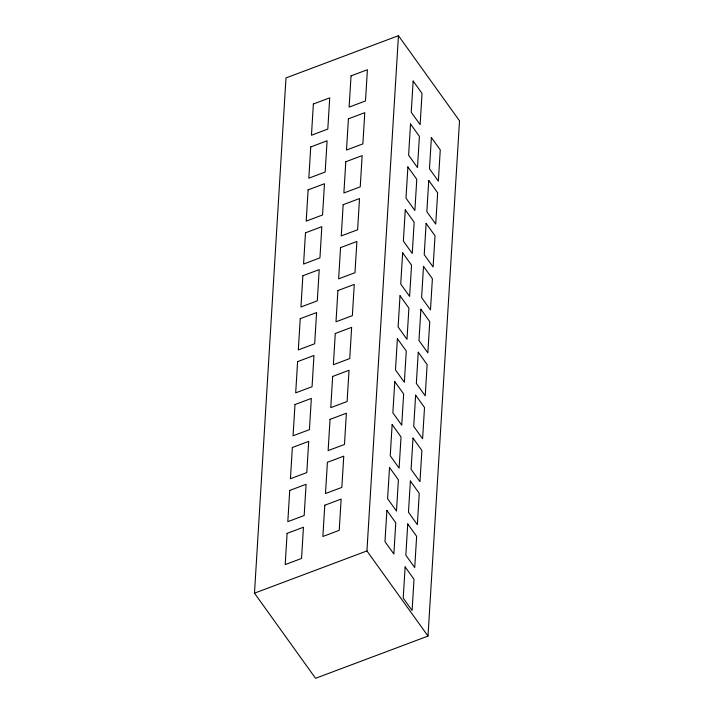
<?xml version="1.0" encoding="UTF-8"?>
<svg xmlns="http://www.w3.org/2000/svg" width="714" height="714" viewBox="0 0 714 714"><rect width="100%" height="100%" fill="white"/><g stroke="black" fill="none" stroke-linecap="round" stroke-linejoin="round"><path stroke-width="1.07" d="M254.479 593.164L285.993 77.924L398.448 35.7L459.521 120.836L428.007 636.076L315.552 678.3L254.479 593.164L366.934 550.94L398.448 35.7M366.934 550.94L428.007 636.076M287.099 533.376L285.189 564.604L301.549 558.455L303.459 527.235L287.099 533.376M289.723 490.438L287.813 521.666L304.173 515.526L306.083 484.297L289.723 490.438M292.356 447.499L290.446 478.728L306.797 472.588L308.707 441.359L292.356 447.499M294.98 404.561L293.07 435.79L309.43 429.649L311.34 398.421L294.98 404.561M297.604 361.623L295.694 392.852L312.054 386.711L313.964 355.483L297.604 361.623M300.228 318.685L298.318 349.914L314.678 343.773L316.588 312.545L300.228 318.685M302.861 275.756L300.951 306.975L317.302 300.835L319.212 269.606L302.861 275.756M305.485 232.818L303.575 264.046L319.934 257.897L321.844 226.677L305.485 232.818M308.109 189.879L306.199 221.108L322.558 214.968L324.468 183.739L308.109 189.879M310.733 146.941L308.823 178.17L325.182 172.029L327.092 140.801L310.733 146.941M313.366 104.003L311.456 135.232L327.806 129.091L329.716 97.863L313.366 104.003M324.781 505.244L322.871 536.473L339.23 530.332L341.14 499.104L324.781 505.244M327.405 462.306L325.495 493.535L341.854 487.394L343.764 456.166L327.405 462.306M330.038 419.368L328.128 450.596L344.478 444.456L346.388 413.227L330.038 419.368M332.662 376.43L330.752 407.658L347.111 401.518L349.021 370.289L332.662 376.43M335.285 333.492L333.376 364.72L349.735 358.58L351.645 327.351L335.285 333.492M337.909 290.562L335.999 321.782L352.359 315.642L354.269 284.413L337.909 290.562M340.542 247.624L338.632 278.844L354.983 272.703L356.893 241.484L340.542 247.624M343.166 204.686L341.256 235.915L357.616 229.765L359.526 198.546L343.166 204.686M345.79 161.748L343.88 192.976L360.24 186.836L362.15 155.607L345.79 161.748M348.414 118.81L346.504 150.038L362.864 143.898L364.774 112.669L348.414 118.81M351.038 75.871L349.128 107.1L365.488 100.96L367.398 69.731L351.038 75.871M386.89 510.412L384.98 541.64L393.86 554.019L395.77 522.8L386.89 510.412M389.514 467.474L387.604 498.702L396.484 511.09L398.394 479.862L389.514 467.474M392.138 424.535L390.228 455.764L399.117 468.152L401.027 436.923L392.138 424.535M394.771 381.606L392.861 412.826L401.741 425.214L403.651 393.985L394.771 381.606M397.395 338.668L395.485 369.897L404.365 382.276L406.275 351.047L397.395 338.668M400.018 295.73L398.109 326.958L406.989 339.337L408.899 308.109L400.018 295.73M402.642 252.792L400.732 284.02L409.622 296.399L411.532 265.171L402.642 252.792M405.275 209.854L403.365 241.082L412.246 253.461L414.156 222.241L405.275 209.854M407.899 166.915L405.989 198.144L414.87 210.532L416.78 179.303L407.899 166.915M410.523 123.977L408.613 155.206L417.494 167.594L419.404 136.365L410.523 123.977M413.147 81.048L411.237 112.268L420.127 124.655L422.036 93.427L413.147 81.048M405.124 566.898L403.214 598.127L412.103 610.506L414.013 579.286L405.124 566.898M407.748 523.96L405.838 555.189L414.727 567.576L416.637 536.348L407.748 523.96M410.38 481.022L408.47 512.25L417.351 524.638L419.261 493.41L410.38 481.022M413.004 438.093L411.094 469.312L419.975 481.7L421.885 450.472L413.004 438.093M415.628 395.154L413.718 426.383L422.608 438.762L424.518 407.533L415.628 395.154M418.252 352.216L416.342 383.445L425.232 395.824L427.142 364.595L418.252 352.216M420.885 309.278L418.975 340.507L427.856 352.886L429.766 321.657L420.885 309.278M423.509 266.34L421.599 297.568L430.48 309.947L432.389 278.728L423.509 266.34M426.133 223.402L424.223 254.63L433.112 267.018L435.022 235.79L426.133 223.402M428.757 180.463L426.847 211.692L435.736 224.08L437.646 192.851L428.757 180.463M431.39 137.534L429.48 168.754L438.36 181.142L440.27 149.913L431.39 137.534"/></g></svg>
